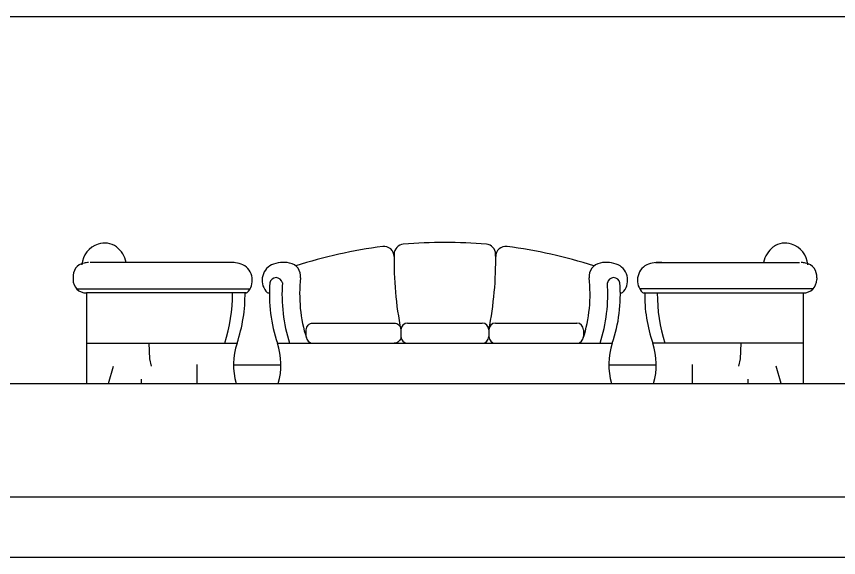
# Model space of a CAD drawing. Header units: inches. Extents: x 6 to 48.5, y 12.5 to 37.3.
# Drawn here: x 15.664 to 20.067, y 12.514 to 15.413 of the extents above; entities that cross this region are included whole.
import ezdxf

# ---------------------------------------------------------------- set-up
doc = ezdxf.new("R2010")
doc.units = ezdxf.units.IN
doc.header["$MEASUREMENT"] = 0
for name, color, linetype in [('1', 1, 'Continuous'), ('4', 4, 'Continuous'), ('kadrbm', 4, 'Continuous')]:
    doc.layers.add(name, color=color, linetype=linetype)

# ---------------------------------------------------------------- blocks, each defined once
blk = doc.blocks.new('kadrbm')
at = {"layer": 'kadrbm', "color": 4}
blk.add_lwpolyline([(0, 0), (0, 24.7972), (21, 24.7972), (21, 0), (0, 0)], close=True, dxfattribs=at)
blk.add_lwpolyline([(20.6631, 0.3257), (20.6631, 24.4603), (0.3369, 24.4603), (0.3369, 0.3257), (20.6631, 0.3257)], dxfattribs=at)

msp = doc.modelspace()

# ---------------------------------------------------------------- linework, layer by layer
at = {"layer": '1'}
for p, q in [((6.3075, 15.4129), (26.6337, 15.4129)), ((6.3075, 13.446), (26.6337, 13.446))]:
    msp.add_line(p, q, dxfattribs=at)
at = {"layer": '4'}
for p, q in [((16.8293, 14.0943), (16.0587, 14.0951)), ((19.0872, 14.0943), (19.8578, 14.0951)), ((15.9669, 14.0125), (15.9669, 14.0035)), ((19.9496, 14.0125), (19.9496, 14.0035)), ((15.9876, 13.953), (16.9146, 13.953)), ((16.0389, 13.9315), (16.0389, 13.446)), ((16.8944, 13.9315), (16.0389, 13.9315)), ((19.9289, 13.953), (19.0019, 13.953)), ((19.0221, 13.9315), (19.8776, 13.9315)), ((19.8776, 13.9315), (19.8776, 13.446)), ((18.2298, 13.77), (18.6648, 13.77)), ((18.1938, 13.734), (18.1938, 13.698)), ((18.7008, 13.734), (18.7008, 13.698)), ((16.0389, 13.662), (16.845, 13.662)), ((16.3727, 13.662), (16.3771, 13.5793)), ((19.8776, 13.662), (19.0715, 13.662)), ((19.5438, 13.662), (19.5394, 13.5793)), ((16.3771, 13.5793), (16.3859, 13.5397)), ((19.5394, 13.5793), (19.5306, 13.5397)), ((16.1571, 13.446), (16.1835, 13.5397)), ((16.6323, 13.446), (16.6323, 13.5485)), ((16.8262, 13.546), (17.0802, 13.546)), ((18.8363, 13.546), (19.0903, 13.546)), ((19.2842, 13.446), (19.2842, 13.5485)), ((19.7594, 13.446), (19.733, 13.5397)), ((16.3331, 13.446), (16.3331, 13.4694)), ((19.5834, 13.446), (19.5834, 13.4694))]:
    msp.add_line(p, q, dxfattribs=at)
for points in [[(17.2158, 13.698), (17.2158, 13.734, -0.414214), (17.2518, 13.77), (17.6868, 13.77, -0.414214), (17.7228, 13.734), (17.7228, 13.698, -0.414214), (17.6868, 13.662)], [(17.066, 13.446, 0.151447), (17.0614, 13.662), (18.8551, 13.662, 0.151447), (18.8505, 13.446)]]:
    msp.add_lwpolyline(points, format="xyb", dxfattribs=at)
msp.add_lwpolyline([(17.7588, 13.77), (18.1578, 13.77)], dxfattribs=at)
for centre, radius, start, end in [((16.1369, 14.0748), 0.1229, 106.807, 176.2593), ((16.1368, 14.0954), 0.1033, 52.983, 110.0798), ((17.9583, 11.5956), 2.6063, 97.3419, 107.8421), ((17.6321, 14.127), 0.054, 359.187, 97.3419), ((17.7403, 14.1386), 0.054, 94.8981, 178.6795), ((17.9583, 11.5956), 2.6063, 85.1013, 94.8981), ((18.1762, 14.1386), 0.054, 1.1567, 85.1013), ((18.2844, 14.127), 0.054, 82.6581, 180.813), ((17.9583, 11.5956), 2.6063, 72.1579, 82.6581), ((19.7797, 14.0954), 0.1033, 69.9202, 127.017), ((19.7796, 14.0748), 0.1229, 3.7407, 73.193), ((16.1159, 14.0677), 0.1381, 11.3877, 52.983), ((19.5332, 14.101), 1.8472, 178.7929, 191.4599), ((16.3711, 14.1022), 1.8594, 348.578, 1.1567), ((19.8006, 14.0677), 0.1381, 127.017, 168.6123), ((16.0384, 14.0209), 0.072, 99.7551, 186.725), ((16.0585, 13.9333), 0.1619, 93.2515, 101.4914), ((16.8124, 13.9333), 0.1619, 66.5444, 95.851), ((17.094, 13.9333), 0.1619, 78.5086, 113.4556), ((17.114, 14.0209), 0.072, 353.275, 80.2449), ((18.8025, 14.0209), 0.072, 99.7551, 186.725), ((18.8225, 13.9333), 0.1619, 66.5444, 101.4914), ((19.1041, 13.9333), 0.1619, 84.149, 113.4556), ((19.858, 13.9333), 0.1619, 78.5086, 86.7485), ((19.8781, 14.0209), 0.072, 353.275, 80.2449), ((16.834, 13.9993), 0.093, 314.6914, 62.5492), ((17.0724, 13.9993), 0.093, 117.4508, 225.3086), ((18.8441, 13.9993), 0.093, 314.6914, 62.5492), ((19.0825, 13.9993), 0.093, 117.4508, 225.3086), ((16.0389, 14.0035), 0.072, 180, 270), ((17.0544, 13.9794), 0.0343, 10.9455, 169.0545), ((17.9586, 13.9243), 0.7781, 173.4877, 197.5989), ((17.9579, 13.9243), 0.7781, 342.4011, 6.5123), ((18.8621, 13.9794), 0.0343, 10.9455, 169.0545), ((19.8776, 14.0035), 0.072, 270, 0), ((17.8329, 13.9234), 0.8146, 175.5983, 198.7237), ((17.9409, 13.9234), 0.8551, 175.8071, 197.8063), ((17.9756, 13.9234), 0.8551, 342.1937, 4.1929), ((18.0836, 13.9234), 0.8146, 341.2763, 4.4017), ((15.9655, 13.9234), 0.8551, 342.1937, 0.5381), ((16.0735, 13.9234), 0.8146, 341.2763, 0.7998), ((16.8944, 13.9394), 0.00788, 215.1718, 308.4941), ((17.0119, 13.9394), 0.00788, 231.5059, 324.8282), ((18.9046, 13.9394), 0.00788, 215.1718, 308.4941), ((19.0221, 13.9394), 0.00788, 231.5059, 324.8282), ((19.843, 13.9234), 0.8146, 179.2002, 198.7237), ((19.951, 13.9234), 0.8551, 179.4619, 197.8063), ((17.7588, 13.734), 0.036, 90, 180), ((18.1578, 13.734), 0.036, 0, 90), ((18.2298, 13.734), 0.036, 90, 180), ((18.6648, 13.734), 0.036, 0, 90), ((17.2518, 13.698), 0.036, 180, 270), ((17.7588, 13.698), 0.036, 180, 270), ((18.1578, 13.698), 0.036, 270, 0), ((18.2298, 13.698), 0.036, 180, 270), ((18.6648, 13.698), 0.036, 270, 0), ((17.191, 13.5465), 0.3648, 161.5444, 195.9917), ((18.7255, 13.5465), 0.3648, 344.0083, 18.4556)]:
    msp.add_arc(centre, radius, start, end, dxfattribs=at)

# ---------------------------------------------------------------- block references
at = {"layer": 'kadrbm'}
msp.add_blockref('kadrbm', (5.9706, 12.5141), dxfattribs=at)

doc.saveas('drawing.dxf')
